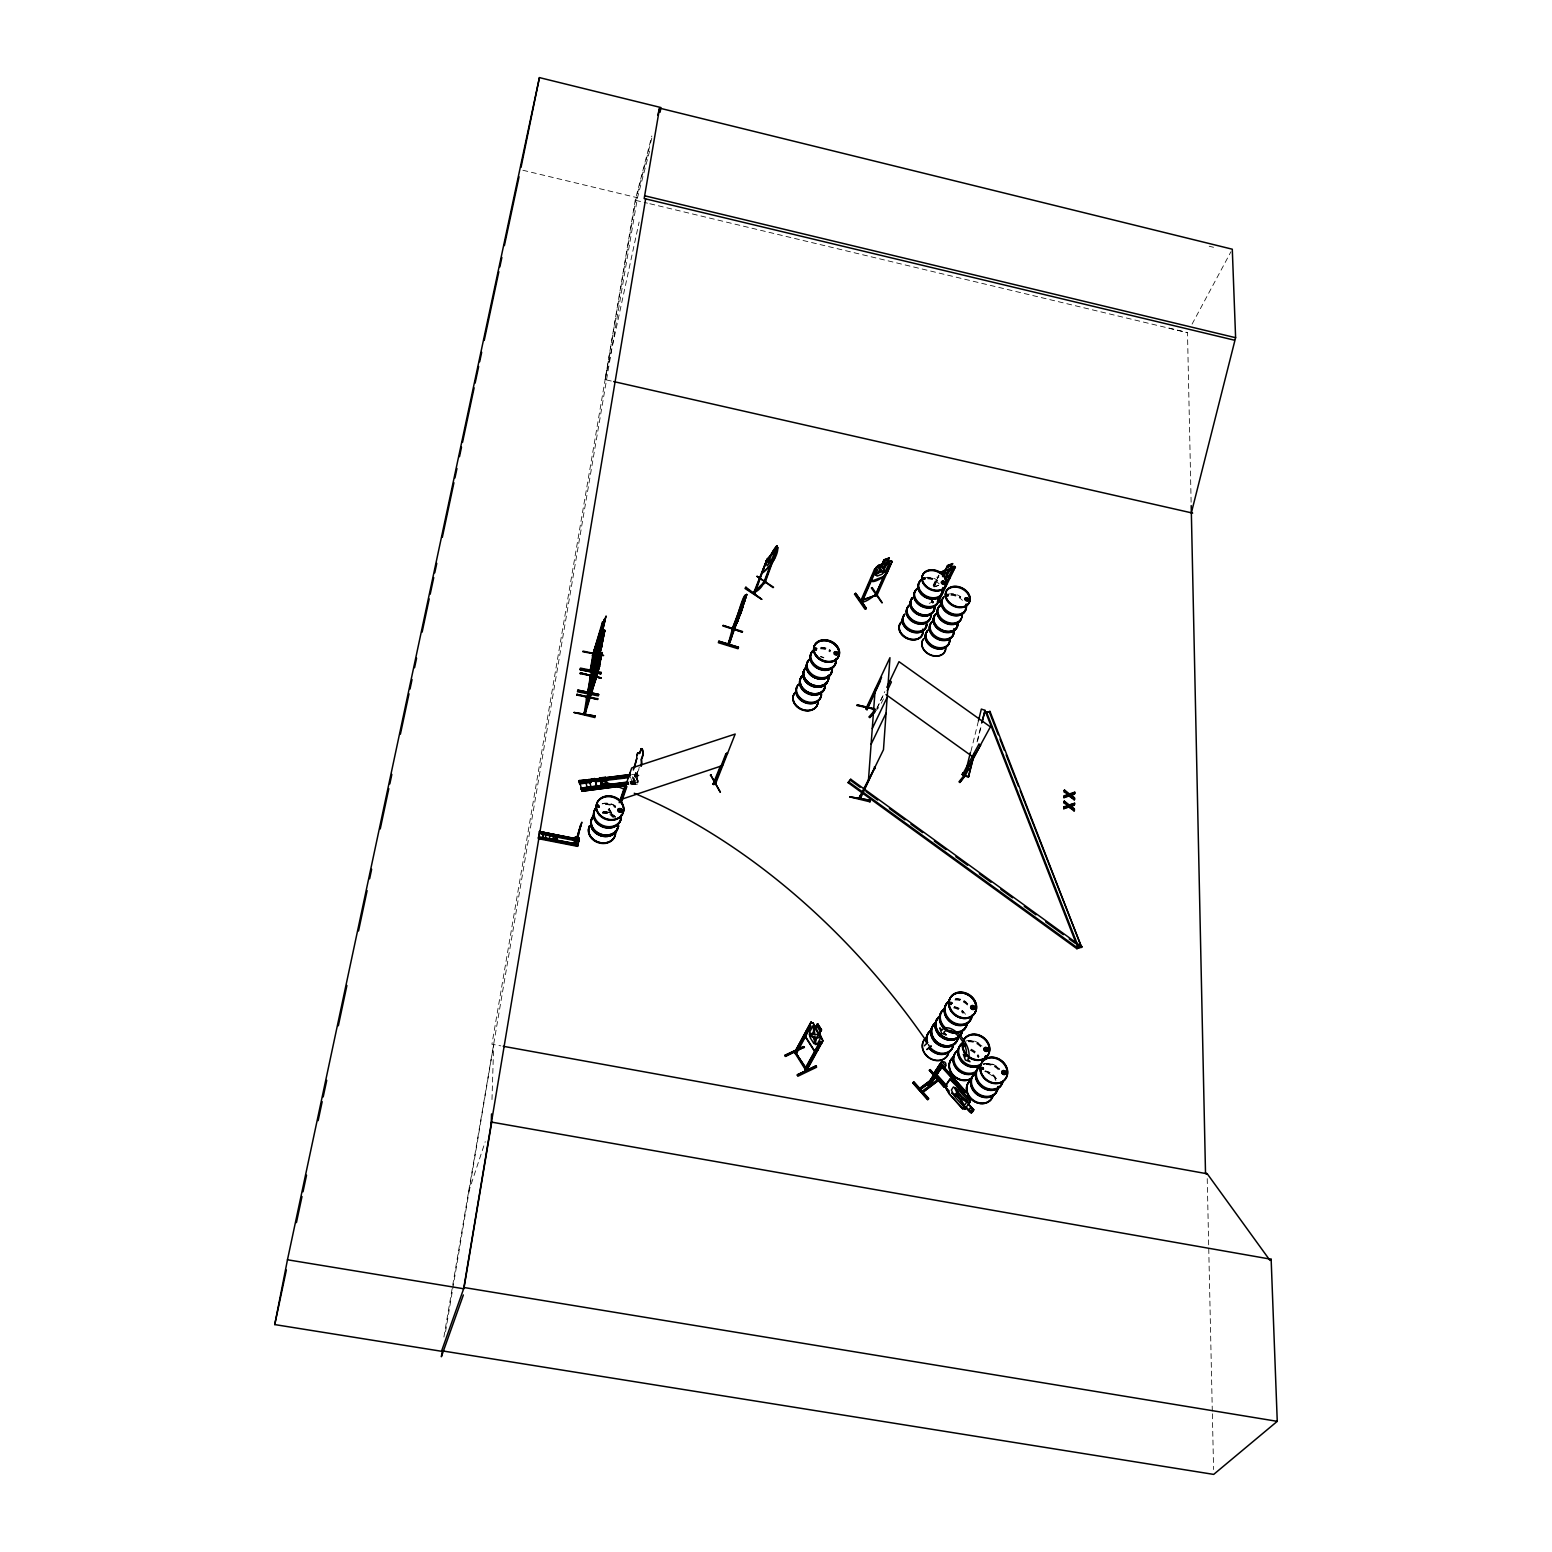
<?xml version="1.0" encoding="UTF-8"?>
<svg xmlns="http://www.w3.org/2000/svg" width="1552" height="1552" viewBox="0 0 1552 1552"><rect width="100%" height="100%" fill="white"/><g stroke="black" fill="none" stroke-linecap="round" stroke-linejoin="round"><path stroke-width="0.75" stroke-dasharray="5 3.75" d="M631.004 778.658L632.168 782.48L637.814 781.762L635.505 774.118C636.824 767.949 634.05 780.423 634.768 774.836C638.512 778.056 634.923 773.381 636.126 775.67M634.574 774.778L634.438 776.291M635.719 776.078L636.921 774.448L636.98 775.825M491.984 1099.573L493.691 1044.554L445.521 1331.888M614.262 816.468L614.185 817.264M634.826 775.049L634.574 776.504L634.399 774.894M636.572 775.224L636.029 776.233L636.902 775.457M635.738 774.72L635.311 776.097M934.653 586.559L934.886 583.377M934.789 586.714L935.002 583.552M634.458 776.097C632.498 775.399 639.094 775.767 639.055 775.127M634.496 775.767L639.055 775.224M635.971 776.213L636.999 774.467M637.212 775.302L637.659 774.39L636.921 776.116M636.572 779.376C639.133 777.028 637.445 769.734 635.738 776.621L637.077 779.317L638.26 775.961M636.921 773.265L637.794 776.116L637.775 774.778M634.71 782.305L632.421 774.564M611.294 381.035L605.144 379.639L635.214 200.247L651.84 135.994M651.821 138.109L635.68 200.344L491.926 1044.244L500.83 1045.854M443.911 1337.029L637.465 197.744L650.075 149.167M605.144 379.639L639.114 222.052M970.931 751.401L978.458 720.826M977.062 741.875L981.077 725.424M977.566 740.944L981.582 724.493M468.529 1192.149L485.233 1141.651M608.966 809.174L613.738 816.294M609.412 808.534L608.132 809.523L612.458 817.283M632.168 782.48L632.712 780.889L638.376 780.171L637.891 782.848L635.098 774.138M637.406 773.206L635.66 776.543M637.814 781.762L638.376 780.171M635.331 774.952L635.777 776.155M639.017 768.9L633.798 780.637L639.366 767.018M933.121 585.337L937.098 576.937M933.489 585.861L938.824 575.191M933.547 586.889L938.979 575.171M876.764 708.585L884.815 691.591M934.925 585.317L938.902 576.917M877.132 708.139L884.194 693.278M635.699 774.952L636.223 776M881.284 703.269L884.698 696.479M1192.072 324.116L1230.969 251.696M875.425 711.262L879.344 706.781M929.202 603.359L933.256 601.807M938.747 585.201L934.479 586.734L934.828 583.63M934.595 586.889L938.65 585.356M986.529 1063.566L983.095 1064.284A14.511 12.241 36.9 0 1 999.585 1069.367M630.015 781.781L637.406 781.083L637.465 782.247L630.422 783.139M630.073 781.975L638.59 780.869M630.345 782.305L637.038 780.889M630.364 782.945L637.426 782.227M630.558 783.547L637.872 783.159M630.81 783.876L637.93 782.848L637.988 784.012L630.946 784.885M630.888 784.711L637.969 783.993M631.742 774.603L635.505 774.118M522.888 170.254L637.465 197.744M635.68 200.344L647.475 203.176M649.842 203.739L1187.493 332.632L1191.141 503.197M1168.966 328.112L1187.493 332.632M1209.183 246.225L1213.528 247.311M637.639 776.116L637.717 775.612M635.622 775.787L635.738 776.737M933.567 602.292L931.724 599.79A12.552 9.564 25.2 0 1 933.45 602.079M609.257 808.631L613.583 816.391M609.121 809.058L613.874 817.574M632.595 776.621L633.798 780.637M632.712 777.862L634.089 782.383M632.712 780.889L632.227 783.585L629.511 774.545M1207.223 1178.628L1212.306 1411.369M1212.364 1413.794L1213.586 1469.55M927.592 578.799A12.688 9.603 25.2 0 1 939.173 583.901M927.999 577.654A12.901 9.758 25.2 0 1 937.311 580.7M925.283 577.616A12.726 9.622 25.2 0 1 937.466 580.273M927.786 578.12A12.901 9.758 25.2 0 1 937.098 581.166M933.276 602.564A12.61 9.603 25.2 0 0 931.472 600.1A12.552 9.564 25.2 0 1 933.198 602.622M931.064 600.915A12.571 9.584 25.2 0 1 932.868 603.359M931.336 600.43A12.629 9.622 25.2 0 1 933.121 602.894M950.891 595.25A12.726 9.642 25.9 0 1 962.492 600.352M951.318 594.106A12.94 9.797 25.9 0 1 960.63 597.151M948.621 594.086A12.765 9.661 25.9 0 1 960.804 596.744M951.104 594.571A12.92 9.797 25.9 0 1 960.416 597.617M968.332 1041.702A14.181 11.97 35.7 0 1 981.155 1047.348M971.222 1049.152A14.123 11.95 35.8 0 1 979.118 1056.446M970.407 1050.374A14.104 11.95 35.8 0 1 978.284 1057.669M970.757 1049.773A14.337 12.144 35.8 0 1 978.769 1057.184M968.817 1040.674A14.414 12.164 35.7 0 1 981.853 1046.417M965.829 1041.062A14.22 12.009 35.7 0 1 982.009 1046.087M968.564 1041.062A14.414 12.164 35.7 0 1 981.601 1046.805M985.986 1064.614A14.259 12.047 36.9 0 1 998.867 1070.298M985.365 1070.919A14.201 12.028 37.1 0 1 996.733 1079.338M987.984 1073.208A14.181 12.028 37.1 0 1 995.899 1080.561M984.822 1071.52A14.414 12.222 37.1 0 1 996.384 1080.076M985.074 1071.132A14.434 12.222 37.1 0 1 996.636 1079.688M983.502 1064.012A14.317 12.086 36.9 0 1 999.74 1069.056M986.218 1063.993A14.492 12.241 36.9 0 1 999.313 1069.755M605.338 804.518A13.832 11.562 17.7 0 1 615.407 807.7M615.523 817.089A13.793 11.562 17.7 0 0 602.971 811.56A13.774 11.543 17.7 0 1 615.504 817.109M602.137 803.897A14.065 11.756 17.7 0 1 615.853 806.633M602.389 803.567A13.871 11.601 17.7 0 1 615.911 806.245M602.486 812.996A13.755 11.543 17.6 0 1 612.497 816.158A13.793 11.562 17.6 0 0 602.486 812.976M602.622 812.317A13.987 11.718 17.7 0 1 612.807 815.518M602.777 811.89A13.987 11.718 17.7 0 1 612.943 815.091M605.474 803.839A14.046 11.756 17.7 0 1 615.698 807.059M820.504 648.794A13.153 10.301 23.3 0 1 830.01 651.859M820.639 656.496A13.095 10.282 23.3 0 1 823.879 657.544M820.872 647.63A13.367 10.476 23.3 0 1 830.553 650.773M821.124 647.3A13.153 10.301 23.3 0 1 830.65 650.366M820.678 648.096A13.367 10.457 23.3 0 1 830.359 651.219M820.445 656.845A13.289 10.457 23.3 0 1 823.724 657.893M954.946 999.973A14.337 12.047 34.1 0 1 967.963 1005.696M954.461 1006.647A14.278 12.009 34.1 0 1 965.926 1015.086M955.431 998.925A14.589 12.241 34 0 1 968.661 1004.745M955.76 998.673A14.356 12.047 34 0 1 966.042 1001.894M953.665 1007.927A14.278 12.009 34.2 0 1 963.074 1013.378M953.956 1007.287A14.511 12.203 34.1 0 1 963.52 1012.835M954.189 1006.899A14.511 12.203 34.1 0 1 963.753 1012.428M955.178 999.333A14.589 12.241 34 0 1 968.409 1005.153"/><path stroke-width="1.5" d="M580.467 825.276L575.346 843.182L581.845 822.191L578.392 834.297M580.778 825.334L575.656 843.24L578.702 834.355M603.825 622.236L603.825 623.652C611.643 598.742 596.569 642.935 599.945 640.51M745.367 599.421L728.761 644.953L728.974 641.849M731.749 630.519L732.893 629.355M922.295 1091.114L937.621 1079.629M579.051 839.904L578.954 840.195M728.509 643.595L729.227 643.207M576.704 840.641L576.898 839.477L578.042 840.68M601.303 645.748L601.303 644.293M556.955 837.459L555.48 839.128M597.268 671.027L597.811 666.002M715.239 784.129L713.047 784.167L720.4 766.028M713.047 784.167C715.278 780.831 716.811 783.624 713.319 783.857M939.949 1066.806L940.822 1068.416L928.581 1085.857L939.387 1069.192M944.237 574.841C939.736 569.312 947.69 571.582 945.672 573.639M1070.026 806.555L1074.178 805.197L1074.585 803.238L1069.309 804.984L1064.265 801.123L1068.261 805.43L1064.168 806.768L1063.78 808.728L1068.979 807.001L1074.1 810.939C1075.885 806.4 1064.187 803.451 1074.12 809.64M1074.178 805.197L1074.585 803.238M1070.201 795.497L1074.353 794.158L1074.741 792.199L1069.483 793.945L1064.459 790.084L1068.436 794.391L1064.362 795.71L1063.954 797.67L1069.153 795.963L1074.256 799.862C1076.04 795.342 1064.362 792.412 1074.275 798.582M1074.353 794.158L1074.741 792.199M1074.1 810.939L1074.488 809.038M1074.256 799.862L1074.644 797.98M1068.261 805.43L1063.877 803.024L1064.265 801.123M1068.436 794.391L1064.051 791.986L1064.459 790.084M1063.78 808.728L1064.168 806.768M1063.954 797.67L1064.362 795.71M578.566 840.136L578.45 839.904M603.379 633.255L600.488 644.914M576.898 839.535L577.072 839.71M600.837 655.448L600.702 658.3M871.545 578.159C867.84 586.714 886.367 576.975 887.162 572.087M871.661 581.282L871.603 577.907M816.1 1066.476L797.456 1074.663L797.806 1076.273L816.565 1067.233L816.216 1065.758L797.146 1075.226M491.538 1113.929L491.247 1123.493L491.693 1122.135L1271.146 1259.254L1277.257 1421.341L1213.683 1474.4L441.68 1350.783M860.972 796.001C859.498 798.485 859.808 795.458 860.215 798.95L875.076 767.076L859.401 797.185L859.517 798.795L883.476 749.694L889.956 657.679L866.21 708.061C865.725 712.135 868.053 703.347 867.199 708.119L880.605 679.291M869.954 801.841L870.323 800.25L849.701 796.874L869.974 801.821M874.358 766.94L874.979 768.667M866.85 708.488L867.762 706.858M964.393 775.185L962.259 774.526L964.044 775.631L980.554 745.135L979.002 744.048L962.473 774.603M964.161 774.429L963.229 772.741L962.589 773.536M859.517 798.62C860.662 791.423 860.856 801.298 860.157 795.963M860.448 797.068L860.351 798.601M866.365 707.964L867.005 709.73L867.238 707.964M867.199 708.119L867.141 709.4M886.832 687.342L898.996 661.676L990.389 726.879L963.87 775.496L962.182 774.293L962.764 773.226L964.219 774.37M874.765 709.439L856.956 704.88L874.785 708.76M868.422 780.462L875.173 689.263M601.012 677.778L580.312 673.549M597.598 699.254L576.762 695.024M597.753 698.807L576.859 694.384L597.539 699.506L597.695 698.516M728.392 643.362C729.401 652.073 740.964 595.056 745.833 594.746L732.447 631.082M733.048 629.627L731.671 630.791L744.882 597.384L743.815 598.568M580.254 673.859L580.429 672.889L600.954 678.049L580.409 672.928M582.931 651.782L603.631 655.507L583.009 651.122M576.878 694.345L576.704 695.335M577.829 845.103L538.486 837.711L538.311 838.662L577.635 846.364L577.984 844.191L577.79 845.588L538.447 837.867L577.751 845.801L578.741 839.399M578.411 841.262L578.721 839.263M592.476 690.504L591.487 692.89L594.765 673.665L591.254 692.852L599.615 666.138L584.891 714.657L587.898 696.732L586.85 696.518L584.056 714.444L594.726 682.492L594.241 680.513M597.753 658.746L587.684 692.832L588.829 691.222M600.294 636.669L600.799 638.396L590.264 670.794L600.197 637.096M599.285 639.928L603.418 622.876L599.188 641.655L599.324 639.734M939.581 599.77L938.223 600.372L951.609 573.154M576.413 838.759L539.456 831.581L576.432 838.953M771.751 563.706L763.041 572.591L763.351 569.506M763.177 572.358L763.526 569.623M597.675 659.134L597.52 660.473M877.152 594.629L874.862 595.716L889.49 565.491M876.822 595.619L892.07 561.397L887.453 572.222L883.825 576.723M877.346 594.494L860.623 601.109C865.997 598.8 858.974 599.518 862.388 601.284L876.395 569.254L874.552 569.274L876.026 568.73M745.309 597.598L745.135 598.839L746.745 594.474L739.877 615.058M862.951 599.926C861.651 603.049 860.7 597.481 862.97 600.197M600.799 673.878L601.148 672.288L580.487 668.117L580.138 669.707L600.837 673.801L580.138 669.688M595.192 716.054L574.046 712.504L594.882 717.548L595.192 716.015L574.085 712.465M598.645 694.365L577.829 690.155L577.499 691.765L598.315 695.897L598.626 694.442L577.829 690.155M597.326 648.949L600.779 630.093L597.326 648.949L598.548 646.505M594.998 671.124L596.744 657.951L601.769 641.267L590.943 676.206L588.227 690.116M593.174 684.063L597.404 666.662L593.077 685.674L593.252 683.637M600.081 638.241L603.418 625.01L602.234 632.653M602.331 623.244L603.282 621.867L592.515 655.914L602.564 621.731M596.531 665.381L586.481 699.254L600.508 650.986M600.023 643.731L589.973 677.758L591.331 674.868M602.273 632.595C600.139 645.128 606.231 608.947 603.592 623.594L604.834 619.5M599.693 654.886L600.896 647.106M601.07 645.71C603.786 630.791 597.772 667.399 599.712 654.828M603.806 625.844L604.911 619.19M597.772 669.843L598.277 666.429M605.125 619.229L604.077 624.719M601.264 648.018L602.37 641.306L601.536 646.932M593.155 652.888L590.284 670.619L591.622 667.903M584.115 714.269L584.347 712.62L585.24 713.125M593.136 653.062L593.582 654.886L593.873 653.043M590.614 674.732L590.846 677.564M591.002 670.755L593.485 654.381L604.388 619.966M588.674 691.261L588.402 692.968M585.182 712.737L585.531 711.592M588.577 692.638L589.1 690.31M599.324 652.15L600.314 648.445M543.161 838.255L577.945 844.851L579.226 839.089M579.168 838.099L575.191 837.304L579.168 838.099L578.139 841.223M870.303 800.366L849.759 796.836M596.666 662.355L600.896 644.953L596.589 663.887L596.725 662.083M601.458 646.99L604.892 630.325L603.592 634.71L603.864 630.248L600.546 641.267M603.301 636.902L604.601 630.597M599.596 666.196L601.633 653.217M601.691 654.478L600.76 659.212L601.167 657.873M596.783 674.422L602.351 652.577L601.051 656.962M574.764 838.623L573.794 844.812L574.298 843.027L578.295 843.803L577.945 844.851M598.296 653.411L597.287 659.794L598.199 657.602M599.13 650.249L599.673 646.796M600.896 654.614L594.668 682.337L595.522 675.566M594.668 682.337L595.755 675.605M601.245 646.815L604.213 630.81M442.339 1350.9L441.369 1356.739L463.369 1294.95M1234.228 340.14L644.177 198.54L659.581 108.136L1232.288 249.212L1235.605 337.696L1191.354 512.82M578.76 839.632L539.475 831.523L538.466 837.75M645.632 198.889L463.66 1288.761L287.469 1259.778L274.743 1324.574L441.505 1351.268L464.087 1287.52L491.693 1122.135M660.104 112.21L660.88 107.534L539.417 77.6L287.469 1259.778M578.469 840.427L539.475 831.523M578.489 840.292L541.57 833.23M1002.514 1072.354L1003.038 1071.093M1005.366 1072.51L1003.775 1073.829M1005.153 1073.402L1003.95 1071.093M982.28 1067.621C982.552 1071.016 981.679 1067 983.386 1068.242M981.174 1068.668L982.455 1067.485L983.347 1069.347M983.483 1069.095L983.095 1068.048M600.934 673.102L580.293 668.815M984.666 1049.23L987.499 1048.686M765.233 582.369L763.506 582.873M965.092 1045C964.064 1048.531 964.413 1042.187 965.538 1046.203M971.707 1006.647L972.619 1005.812M964.355 1045.388L965.266 1045.311M973.977 1008.121L973.647 1006.278M973.822 1008.606L974.268 1007.442M577.965 844.23L543.258 837.808M765.117 580.797L763.817 581.981L765.117 582.485L753.36 593.31L755.261 592.689L753.962 593.815L767.309 558.817L777.785 547.39C778.328 555.519 770.316 567.081 762.866 572.455M755.533 591.487C749.558 594.203 760.616 591.816 763.739 582.407M597.714 658.999L587.704 692.658L590.575 674.907M950.484 1003.601L952.074 1003.077M596.181 677.002L597.016 672.811M521.045 167.325L539.417 77.6M601.691 644.002L603.709 635.544M742.38 631.994L722.883 625.96M274.743 1324.574L286.344 1270.04M296.432 1222.607L302 1196.514M303.009 1191.781L306.539 1175.174M318.141 1120.641L322.176 1101.668M323.185 1096.915L326.735 1080.328M338.336 1025.775L346.911 985.462M358.531 930.928L367.106 890.615M369.628 878.742L371.646 869.256M380.24 828.943L388.815 788.629M389.824 783.896L391.841 774.409M400.416 734.096L409.01 693.783M410.019 689.03L412.037 679.543M414.559 667.69L416.576 658.203M422.125 632.13L429.186 598.917M430.195 594.183L433.745 577.577M434.754 572.843L436.772 563.357M442.32 537.264L453.921 482.711M454.93 477.977L456.967 468.491M459.489 456.637L461.507 447.151M462.515 442.398L474.117 387.864M475.125 383.111L478.656 366.524M479.665 361.771L481.683 352.285M484.224 340.431L498.852 271.658M499.86 266.925L501.878 257.438M504.4 245.585L519.047 176.812M965.441 598.917L967.497 598.412M966.295 599.635L965.635 598.374M596.434 676.75L595.502 679.951M948.35 595.58L948.02 594.552M947.205 595.425L948.117 594.668L947.826 595.987M947.787 595.095L946.817 595.114M946.875 595.561L947.942 594.455L946.293 594.668M944.334 583.28L944.14 581.593M923.362 578.314L924.643 578.004M924.876 578.993L924.216 577.693L922.8 578.527A12.726 9.622 25.2 0 0 920.511 591.021A12.726 9.622 25.2 0 0 935.507 597.636A12.726 9.622 25.2 0 0 942.801 587.51M600.139 644.798L601.09 640.821M739.547 614.379L739.043 616.28L741.662 607.938C742.942 603.127 748.064 589.12 742.322 606.231L742.981 605.261L739.218 615.795M598.626 666.409L596.298 674.228M602.118 652.538L598.315 665.168M974.675 752.701L968.409 777.145L964.646 775.825L970.427 752.332M978.458 720.826L981.349 709.07L985.035 710.37L982.164 722.126M968.409 777.145L974.171 753.632M981.659 723.057L985.035 710.37M596.705 675.101L599.829 664.004L599.169 664.722M713.668 783.003L715.084 782.402M715.433 784.051L735.182 734.057L631.703 767.968L620.315 801.007M715.666 783.1L713.26 784.032M598.471 652.112L596.744 657.951M599.576 645.089L600.799 641.151L599.79 645.128M837.246 652.713L835.888 654.401L834.995 652.15M834.743 653.14L835.888 651.801M657.776 115.042L659.581 108.136M742.302 632.227L723.038 625.398L742.574 631.528M815.266 648.173L816.604 648.6L815.343 649.318M742.942 607.201L741.759 610.227L745.775 594.959M744.863 600.76L746.531 594.416M746.745 594.474L740.556 612.477L743.369 604.989M814.625 648.852L815.983 648.115M815.207 648.969L815.751 649.473M816.352 649.105L815.789 648.639M732.738 630.81L732.641 627.997L728.121 644.565L728.431 643.013M738.015 620.819L736.676 623.303L739.877 611.216M736.89 623.361L741.371 607.492M738.48 647.184L737.995 648.717L718.382 642.703L718.867 641.189L738.442 647.281L718.848 641.228M633.352 769.986L636.766 758.443A7.275 2.134 82.9 0 1 639.288 753.515L641.189 749.209A3.647 1.067 83 0 1 642.8 750.276A3.647 1.067 83 0 1 643.052 755.3L641.577 759.549A7.275 2.134 82.9 0 1 641.306 765.97M634.458 767.619L636.766 758.443M592.883 653.198L592.806 654.071M604.291 619.248L592.476 655.545M604.31 622.527L604.717 621.149M600.352 637.736L602.642 630.17M604.213 624.486L591.254 670.619M597.559 648.988L601.807 635.738M600.779 641.325L604.097 630.287M600.643 643.576L602.952 636.029L590.691 677.894M604.659 630.267L601.264 644.468M591.39 675.236L590.09 676.206M602.37 641.306L597.384 662.665M602.603 641.364L597.811 659.872L601.691 646.66M599.285 647.048L597.054 659.736L601.478 646.854M588.674 692.658L587.936 691.106M599.247 657.97L595.716 668.834M546.168 833.017L545.237 838.934M587.471 699.079L586.501 697.663L587.665 698.031L600.663 654.556M587.199 699.389L598.432 663.499M587.374 699.06L587.975 696.479M597.384 668.834L594.3 681.638L596.608 674.15M597.811 667.496L599.111 663.131L598.024 668.776M583.998 714.114L594.222 680.765M596.783 672.811L600.391 658.261L595.522 673.51L593.873 684.471M585.511 713.202L585.007 714.444L587.49 697.488M550.165 833.812L549.233 839.729M600.954 678.049L580.467 673.141M553.715 834.51L552.784 840.427M618.627 810.028L619.985 808.786L621.576 810.28M618.976 809.543L620.684 811.56M618.879 809.814L620.005 811.327L621.479 810.338M557.692 835.286L556.78 841.203M579.109 781.936L579.284 780.559L585.026 779.822L587.665 788.94M599.091 806.303L599.247 807.059M597.326 805.954L598.044 805.178M598.257 805.255L598.587 806.691M626.29 785.506L581.845 791.229L581.922 789.677M588.712 779.744L594.552 778.6A492.139 309.178 51.6 0 1 623.729 788.959M574.783 838.837L575.191 837.304M591.506 788.455L588.848 779.337M599.635 777.979L602.176 787.465L599.635 777.979L605.338 777.242L607.88 786.728L605.338 777.242M584.541 711.767L585.57 711.844M597.229 787.718L594.552 778.6L597.229 787.718L581.282 789.386L592.961 787.756M590.284 669.222L591.312 669.436M591.506 668.233L591.661 668.155M591.234 669.242L591.603 669.475M590.982 676.032L590.323 676.594M619.19 802.675L624.699 786.67L626.465 786.069L620.936 802.074M629.86 774.855L630.209 772.547M621.285 802.694L626.814 786.689L624.699 786.67M637.329 755.067A7.275 2.134 82.9 0 1 639.715 753.477L641.189 749.209M640.879 766.028A7.275 2.134 82.9 0 0 641.131 759.607L642.625 755.358A3.647 1.067 83 0 0 642.373 750.334A3.647 1.067 83 0 0 640.763 749.267M805.061 1069.25L820.581 1041.45L821.668 1043.157L820.581 1041.45M805.566 1068.028L796.137 1053.556L805.934 1067.815M796.777 1052.547C793.945 1056.757 799.028 1050.665 795.031 1051.693L806.865 1070.589L806.439 1067.873M811.075 1022.167L794.508 1052.663L810.862 1022.264L813.132 1023.137L815.479 1027.269M796.292 1053.769L810.959 1026.279L809.872 1024.572L810.299 1026.59L795.419 1053.924M745.911 587.199L745.038 588.499L761.722 599.363L745.891 587.219M731.652 630.481L744.184 597.171M742.011 610.169L737.743 620.936M756.969 576.452L773.575 587.219M764.36 582.136L753.515 593.291L766.785 559.903L755.067 592.825L754 591.952M754.253 592.243L754.699 591.099M754.291 593.621L754.796 592.534M763.991 583.63L776.718 549.68L775.36 550.203C781.607 535.809 765.039 563.415 766.61 564.521L767.27 565.84L773.847 557.246M771.79 553.715L777.106 545.877M775.185 550.087L776.912 545.741M763.429 583.222L765.679 581.205M764.632 582.349L763.545 583.106L772.605 559.36M765.078 582.66L777.688 547.584M710.622 775.127L720.4 792.102M725.812 753.903L727.5 753.321L725.812 753.903L713.823 784.711M727.151 752.739L714.657 783.508M720.206 792.257L710.583 774.661M934.925 1072.374L947.321 1086.361M929.124 1083.49L930.152 1084.964L941.54 1067.446L939.503 1064.672L965.072 1092.492M594.435 682.279L595.599 680.125M594.785 671.065L595.755 668.64M587.645 697.896L586.772 697.721M593.698 654.692L592.864 654.75M591.331 692.58L592.243 690.465M854.531 594.241L855.656 593.33L866.229 608.248L865.046 609.238L854.589 594.203L855.656 593.33L866.229 608.248M874.552 569.274L860.739 600.954M861.282 601.71L861.321 600.546M861.224 601.633L876.24 567.334L882.176 564.113L879.033 566.499L875.774 573.91L877.035 576.083L882.002 574.24L886.037 570.088L889.335 562.678L887.259 562.328L889.16 557.963L887.395 561.96L890.945 560.854L878.432 565.394M861.864 600.546L862.349 599.402M871.72 578.081L876.356 567.508M862.078 600.546L873.233 575.094M871.351 587.956L881.943 602.797M889.16 557.963L883.825 559.942L882.176 564.113L884.058 560.175M875.444 596.24L883.321 576.646M875.056 596.298C881.129 588.712 865.977 604.562 860.991 601.613M875.231 596.24L890.441 563.376M736.676 623.303L737.782 620.761M866.753 708.119L866.326 709.419L881.614 677.157M867.005 709.73L880.508 680.785M875.192 709.924L868.887 717.005L870.012 716.985M888.229 684.781L890.227 680.533L891.372 682.046L887.337 690.543M945.052 579.711L949.126 575.598L952.656 568.265L950.678 567.916L952.695 563.589L947.477 565.568L945.711 569.7L939.697 572.921L954.15 566.616M942.568 576.587L945.187 571.078L950.057 569.235L946.545 576.587M945.711 569.7L947.593 565.646L952.579 563.958M872.263 728.586L887.162 697.352M848.129 782.693L850.768 779.259L1079.571 945.187L1076.972 948.757L848.129 782.693L850.768 779.259M938.475 599.402L953.626 568.944M937.311 601.555L938.824 601.167L955.334 566.984L946.739 582.252M871.099 744.281L886.056 713.183M859.323 798.407L859.963 797.34M940.822 1068.571L939.154 1066.67L927.533 1084.673L928.736 1085.74L941.54 1067.446M938.359 1067.718L927.708 1084.557M945.187 1085.508L934.129 1072.975L935.041 1072.199M942.277 1064.963L941.482 1066.088L940.299 1064.071M942.219 1061.219C938.63 1063.023 944.896 1070.085 945.963 1065.429C946.274 1058.93 939.212 1063.45 941.986 1061.762M1002.67 1072.995L1002.805 1071.326M769.637 556.489L770.626 555.364M982.998 1068.28L982.028 1067.815M987.441 1049.676L984.977 1050.122L986.141 1050.51M784.827 1055.438L803.567 1046.611L784.749 1055.418L785.7 1055.903M771.616 563.628L774.584 558.487M794.973 1051.208L794.605 1052.625M806.303 1031.595L811.192 1022.419M963.404 1044.962L964.82 1044.457M785.39 1056.466L804.343 1046.979M815.537 1027.579L817.555 1023.699L821.532 1029.946L819.437 1033.496L821.338 1029.849M817.613 1024.029L815.751 1027.482L813.151 1025.523L809.717 1031.944L810.222 1037.764L813.888 1043.565L817.341 1043.953L820.814 1037.57L819.456 1033.302M985.927 712.795L989.982 711.417L1081.628 947.38L1077.942 947.981L985.927 712.795L989.982 711.417M971.474 1007.015L972.25 1005.871M971.319 1007.151L972.755 1008.8L974.21 1007.752M974.074 1008.354L974.229 1007.132M819.243 1033.399L821.124 1029.946L817.4 1024.126M962.415 774.681L963.055 773.536M964.646 775.825L968.914 776.233M805.895 1068.843L806.089 1067.524L804.867 1069.095L819.922 1041.761M806.225 1070.899L806.633 1069.735M794.566 1052.392L806.089 1070.705L822.579 1040.81M950.425 1003.174L950.678 1003.834M806.749 1070.395L822.948 1040.868L819.65 1033.399M761.702 599.266L745.542 587.936M1069.153 795.963L1074.644 799.261M1069.309 804.984L1074.197 803.82M1068.979 807.001L1074.488 810.338M929.357 1070.279L944.237 1087.118L929.357 1070.279L930.23 1069.6L949.281 1091.192M929.784 1069.697L944.508 1086.885M942.297 581.573L942.083 582.795M957.254 1083.684L939.872 1064.032L940.725 1063.295L965.674 1091.599L940.163 1063.702L933.625 1073.79L941.792 1061.549L945.517 1065.758L944.528 1067.291M939.154 1066.67L939.872 1065.564L938.708 1067L940.376 1068.901M938.262 1068.727L927.708 1084.266M939.62 1066.457L937.854 1067.776L939.542 1069.677L941.482 1068.067L939.426 1065.894M929.279 1083.374L935.216 1074.178M935.138 1075.342L935.895 1074.314L934.207 1072.917M922.8 578.527C924.177 581.243 925.807 576.529 924.041 578.915M935.953 1077.767L920.2 1089.62L936.225 1077.127M928.756 1098.583L913.798 1081.666M944.761 1086.788L949.979 1078.97L955.586 1083.703M944.974 1086.904L950.096 1079.241M837.168 653.392L834.801 652.888L837.304 653.489M964.51 1092.918L965.674 1091.599M964.762 1109.273L970.019 1101.707M944.935 1086.652L948.97 1093.481L962.356 1108.632C968.176 1104.966 970.019 1118.352 973.744 1109.738L968.467 1103.976L967.885 1100.465L958.515 1089.873L953.413 1086.982L951.395 1090.028L954.305 1096.158L963.637 1106.712L966.411 1106.983M949.921 1079.377L969.127 1098.777L970.213 1101.842L968.526 1104.19M1076.972 948.757L1077.554 947.903L848.556 781.762M1077.942 947.981L1082.21 946.526M971.242 1112.784L973.744 1109.738M618.841 809.931L620.005 808.941M935.584 1074.644L936.496 1073.868L934.964 1072.238M882.506 567.954C884.039 566.538 876.182 563.337 880.915 569.312L875.367 575.21L881.672 569.759C881.4 574.997 887.686 571.252 883.107 568.517L888.501 562.678L882.758 567.644M945.75 573.619L951.822 568.284L946.371 574.065C950.522 576.917 944.411 580.409 944.935 575.288M946.565 582L950.096 577.577M970.33 769.559L969.767 768.415L958.981 781.801L959.912 782.46L966.721 772.76M959.912 782.46L965.848 775.03M980.554 745.135L978.633 744.494M865.9 608.772L855.171 593.989M617.851 826.964L618.976 826.091M926.932 1043.604L927.727 1042.323L924.332 1045.835M912.712 1082.733L927.65 1099.689L928.503 1099.049L913.565 1082.035L912.712 1082.753L927.747 1099.592M874.727 711.708L869.78 717.431M869.818 717.664L875.056 711.689M754.97 591.293L764.554 581.942M776.039 547.449L773.265 551.057L775.515 548.807M767.348 560.311L765.737 560.951M776.446 551.135L776.912 549.699M1002.708 1071.792L1003.756 1071.016M986.859 1050.51L987.635 1049.036M984.802 1048.434L985.908 1047.91M1271.146 1259.254L1269.963 1260.399L1207.107 1173.584L1205.516 1173.293M971.94 1006.026L971.571 1007.946M974.074 1008.024L973.026 1008.8M934.285 1072.82L945.207 1085.023M950.328 1002.456L950.949 1004.532L951.764 1002.864M951.803 1003.446L950.697 1003.775M876.201 567.508L878.413 565.297M967.497 600.217L965.907 598.49M965.848 599.848L966.12 598.083M944.023 583.649L942.976 581.806M944.411 583.436L943.17 583.746M942.53 581.399L943.228 583.727M923.265 577.693L924.565 579.109M924.08 578.954L923.944 577.926M556.625 838.468L554.045 838.255M968.952 1098.913L970.213 1101.842M962.356 1108.632L965.072 1109.37M948.97 1093.481L962.531 1108.497M955.644 1083.568L968.817 1098.952M919.424 1088.65L935.255 1076.836L919.482 1088.689M942.588 572.067L945.828 569.759M773.09 587.665L757.163 576.219M1002.922 1071.578L1005.133 1071.481M983.153 1069.347L981.33 1068.28M985.035 1048.201L987.266 1048.357M971.824 1006.53L973.88 1007.17M797.515 1074.779L816.197 1065.72M822.948 1040.868L813.132 1023.137M814.897 1051.441L805.682 1036.911L805.954 1031.498L805.488 1037.008L814.684 1051.538L817.729 1050.103M804.421 1047.076L785.39 1056.194M814.645 1051.267L817.826 1049.773M821.532 1029.946L817.555 1023.699M620.761 811.308L620.548 809.465M835.112 652.228L836.547 652.073M967.711 599.809L965.926 599.499M814.878 649.182L816.236 650.016L816.585 648.523M937.699 599.635L939.212 599.247L938.106 600.508M862.602 599.673L875.425 595.483M950.561 567.76L954.17 566.286L955.45 567.159M872.205 587.568L882.137 602.642M871.545 581.127L883.709 576.549M889.277 558.119L883.825 559.942M710.331 775.282L711.359 774.933M620.819 799.513L722.631 765.543M1064.148 808.146L1069.347 806.419M1070.861 793.964L1074.372 792.8M1064.323 797.068L1069.522 795.361M1063.799 807.37L1067.892 806.031M1070.395 805.954L1074.566 804.596M1063.993 796.292L1068.067 794.993M1070.57 794.896L1074.721 793.557M1003.213 1071.423L1004.765 1071.908M1004.668 1073.441L1002.825 1073.266M986.257 1050.704L985.927 1050.685M964.646 1044.457L963.482 1045.815M965.111 1046.32L963.559 1045.408M950.445 1002.359L951.434 1002.456M599.053 806.031L598.063 806.439M598.645 806.633L598.121 805.352L597.404 806.477M598.975 806.962L597.889 806.749M592.922 787.116L580.933 788.086L601.963 785.312M606.657 784.788L627.687 782.014M628.056 782.286L580.991 788.28L581.34 789.464M597.598 786.515L602.273 785.913M606.948 785.312L627.997 782.596M597.636 787.155L602.312 786.554M606.987 785.952L628.036 783.256M597.695 787.349L628.094 783.45M628.579 784.051L581.457 789.871L593.136 788.3M597.811 787.756L602.486 787.097M607.162 786.554L628.211 783.779M626.213 785.312L581.845 791.229M630.481 774.429L579.071 781.277M630.442 774.739L579.109 780.966M583.765 781.335L630.461 775.399M583.824 781.529L628.211 775.884M583.959 781.936L600.294 779.783M604.97 779.259L628.308 776.213M628.676 776.485L579.342 782.712M600.605 780.365L579.284 782.538L579.691 783.915L591.37 782.421M605.28 779.783L628.638 776.795M595.968 781.626L600.702 781.219M605.299 780.423L628.735 777.649M816.255 649.784L815.227 649.57M966.644 597.947C961.852 597.927 969.302 603.34 968.215 598.936M942.491 581.205L943.48 581.302M943.17 581.399C938.087 581.787 946.545 586.617 944.605 582.078M555.073 836.315L556.78 837.304M619.888 809.038L620.994 809.387M943.713 583.494L942.433 582.931M966.954 597.986L965.732 599.227M943.48 581.418L942.801 583.067M943.364 583.319L944.567 582.369M464.087 1287.52L1277.257 1421.341M503.217 1046.281L1207.107 1173.778L1205.516 1173.467L1191.199 505.603M539.281 832.92L579.226 840.718M541.415 834.142L578.489 841.281M538.68 836.703L578.217 844.269M593.485 655.235L590.614 669.63M874.552 709.109L856.956 705.559M613.661 381.559L1192.673 513.111M795.109 1051.887L795.827 1050.956M644.895 195.824L1235.605 337.696M742.031 605.59L740.091 611.294M943.325 581.224A1.979 1.494 25.4 0 1 944.838 583.901A1.979 1.494 25.4 0 1 941.54 583.183A1.979 1.494 25.4 0 1 943.325 581.224L943.829 581.399M943.364 581.554L944.47 582.349M966.78 597.792A1.979 1.494 26.1 0 1 968.332 600.469A1.979 1.494 26.1 0 1 965.034 599.751A1.979 1.494 26.1 0 1 966.78 597.792L967.73 598.16M947.341 595.774L946.41 594.765M876.802 594.028L875.735 595.095M810.862 1022.264L813.112 1023.331M836.489 652.228L837.188 653.664M892.187 561.552L890.693 560.854L891.993 561.688M973.24 1006.181L974.268 1006.763M954.034 566.441L955.256 567.275M767.309 558.817L763.215 569.642M885.998 694.598L973.705 757.454M850.321 780.19L860.099 787.271M865.958 791.52L877.675 800.037M889.412 808.534L905.049 819.863M910.908 824.131L922.625 832.629M934.362 841.145L946.08 849.642M955.857 856.723L967.575 865.24M979.312 873.737L991.03 882.254M1000.807 889.335L1012.544 897.832M1024.262 906.349L1035.979 914.846M1045.757 921.927L1063.353 934.692M1069.212 938.941L1075.07 943.189M1064.09 790.686L1067.427 793.247M1063.896 801.724L1067.252 804.285M837.42 652.461C830.107 649.958 839.147 658.378 837.071 652.461M938.048 1067.504L939.717 1069.406M968.293 1104.112L973.57 1109.874M966.236 1107.119L971.513 1112.959M806.303 1069.619L807.253 1069.173M968.351 598.82L967.691 600.061L968.506 599.208M938.359 598.412L941.075 602.157M937.835 598.16L941.928 603.709M937.718 598.606L941.792 604.174M937.524 598.8L941.54 604.329M855.327 593.853L865.938 608.888M835.034 653.916L834.763 652.694M985.016 1050.161L984.763 1049.23M803.47 1046.591L804.111 1047.639M945.149 1086.769L949.242 1093.287M940.997 1067.989L930.327 1084.538M938.184 1068.145L927.533 1084.673M989.478 712.349L998.246 734.736M1000.012 739.198L1004.396 750.392M1006.142 754.873L1018.442 786.204M1020.188 790.686L1081.628 947.38M986.432 711.844L1078.524 947.127M621.654 810.028L621.576 810.629M579.284 780.559L581.806 790.084M634.264 793.227A492.139 309.178 51.6 0 1 927.281 1042.401M937.563 602.971A12.668 9.603 25.2 0 1 920.763 605.998A12.668 9.603 25.2 0 1 915.758 590.633M938.533 600.023A12.843 9.739 25.2 0 1 920.937 605.61A12.843 9.739 25.2 0 1 917.95 588.383M934.808 607.336A12.591 9.584 25.2 0 1 919.017 613.583A12.591 9.584 25.2 0 1 912.595 597.52M934.77 607.55A12.629 9.622 25.2 0 1 918.9 613.816A12.629 9.622 25.2 0 1 912.46 597.714M942.782 591.176A12.901 9.758 25.2 0 1 926.622 597.52A12.901 9.758 25.2 0 1 920.006 581.127M938.824 599.014A12.668 9.603 25.2 0 1 921.461 604.523A12.668 9.603 25.2 0 1 918.512 587.529M942.355 591.661A12.726 9.622 25.2 0 1 926.428 597.908A12.726 9.622 25.2 0 1 919.89 581.748M938.747 599.557A12.843 9.739 25.2 0 1 922.645 605.901A12.843 9.739 25.2 0 1 916.068 589.566M942.995 590.711A12.901 9.758 25.2 0 1 925.322 596.298A12.901 9.758 25.2 0 1 922.315 579.032M926.001 622.585A12.494 9.564 25.2 0 1 912.072 632.071A12.494 9.564 25.2 0 1 904.195 615.504M926.66 624.758A12.668 9.7 25.2 0 1 910.733 631.121A12.668 9.7 25.2 0 1 904.292 614.902M922.606 629.743A12.455 9.564 25.2 0 1 915.37 639.812A12.455 9.564 25.2 0 1 900.703 633.352A12.455 9.564 25.2 0 1 902.876 621.052M922.742 629.452A12.474 9.564 25.2 0 1 908.832 638.939A12.474 9.564 25.2 0 1 900.994 622.371M934.188 608.617A12.571 9.584 25.2 0 1 918.415 614.864A12.571 9.584 25.2 0 1 911.975 598.839M934.44 608.209A12.629 9.622 25.2 0 1 918.59 614.476A12.629 9.622 25.2 0 1 912.149 598.374M930.23 618.647A12.726 9.719 25.2 0 1 911.916 620.878A12.726 9.719 25.2 0 1 910.403 604.601M930.521 613.486A12.726 9.719 25.2 0 1 930.793 616.163M926.951 623.788A12.494 9.564 25.2 0 1 911.237 630.054A12.494 9.564 25.2 0 1 904.874 614.049M929.823 619.093A12.552 9.584 25.2 0 1 913.158 622.158A12.552 9.584 25.2 0 1 908.23 606.851M926.874 624.311A12.668 9.7 25.2 0 1 910.946 630.675A12.668 9.7 25.2 0 1 904.506 614.456M931.006 615.717A12.726 9.719 25.2 0 1 913.527 621.324A12.726 9.719 25.2 0 1 910.597 604.155M931.084 615.174A12.552 9.584 25.2 0 1 915.311 621.44A12.552 9.584 25.2 0 1 908.909 605.396M922.742 629.258A12.358 9.487 25.2 0 1 908.929 638.667A12.358 9.487 25.2 0 1 901.149 622.236M960.843 619.423A12.688 9.642 25.9 0 1 942.685 621.634A12.688 9.642 25.9 0 1 941.016 605.435M961.251 618.996A12.862 9.778 25.9 0 1 942.84 621.227A12.862 9.778 25.9 0 1 941.152 604.795M961.503 613.758A12.862 9.778 25.9 0 1 961.794 616.474M935.39 614.456A12.649 9.642 25.9 0 0 941.948 630.655A12.649 9.642 25.9 0 0 957.739 624.311A12.61 9.603 25.9 0 1 941.986 630.578A12.61 9.603 25.9 0 1 935.449 614.437M957.914 623.943A12.668 9.642 25.9 0 1 942.122 630.287A12.668 9.642 25.9 0 1 935.565 614.088M957.953 623.729A12.591 9.584 25.9 0 1 942.239 630.034A12.591 9.584 25.9 0 1 935.72 613.932M966.159 607.686A12.92 9.797 25.9 0 1 950.057 614.107A12.92 9.797 25.9 0 1 943.344 597.617M962.104 615.465A12.688 9.642 25.9 0 1 944.799 621.052A12.688 9.642 25.9 0 1 941.734 603.961M965.732 608.171A12.746 9.661 25.9 0 1 951.415 615.077A12.746 9.661 25.9 0 1 941.87 600.372M961.736 613.312A12.862 9.778 25.9 0 1 954.422 623.652A12.862 9.778 25.9 0 1 939.27 616.978A12.862 9.778 25.9 0 1 941.385 604.349M966.081 604.523A12.94 9.797 25.9 0 1 951.861 614.243A12.94 9.797 25.9 0 1 943.558 597.171M966.178 604.019A12.765 9.661 25.9 0 1 952.133 613.603A12.765 9.661 25.9 0 1 943.946 596.744M948.641 643.964A12.513 9.603 25.9 0 1 932.073 647.087A12.513 9.603 25.9 0 1 927.087 631.742M949.32 638.357A12.688 9.739 25.9 0 1 942.064 648.639A12.688 9.739 25.9 0 1 927.126 642.062A12.688 9.739 25.9 0 1 929.241 629.491M945.672 648.581A12.494 9.603 25.9 0 1 930.055 654.944A12.494 9.603 25.9 0 1 923.634 638.861M945.808 648.309A12.494 9.603 25.9 0 1 930.191 654.653A12.494 9.603 25.9 0 1 923.77 638.59M957.332 625.01A12.61 9.603 25.9 0 1 940.143 630.597A12.61 9.603 25.9 0 1 937.117 613.564M955.722 629.22A12.649 9.642 25.9 0 1 938.941 629.317A12.649 9.642 25.9 0 1 935.255 614.747M957.603 624.583A12.649 9.642 25.9 0 1 957.06 627.086M953.84 632.479A12.746 9.739 25.9 0 1 936.419 638.163A12.746 9.739 25.9 0 1 933.392 620.897M949.882 640.064A12.532 9.603 25.9 0 1 934.226 646.408A12.532 9.603 25.9 0 1 927.766 630.306M953.413 632.944A12.571 9.622 25.9 0 1 937.718 639.288A12.571 9.622 25.9 0 1 931.219 623.167M949.805 640.588A12.688 9.739 25.9 0 1 933.935 647.029A12.688 9.739 25.9 0 1 927.398 630.713M953.782 629.355A12.746 9.739 25.9 0 1 939.678 639.075A12.746 9.739 25.9 0 1 931.53 622.119M953.859 628.851A12.591 9.622 25.9 0 1 946.681 639.017A12.591 9.622 25.9 0 1 931.879 632.498A12.591 9.622 25.9 0 1 933.955 620.082M972.735 1073.868A14.143 11.97 35.8 0 1 955.469 1067.427A14.143 11.97 35.8 0 1 957.351 1051.15M975.995 1072.102A14.337 12.144 35.8 0 1 956.711 1068.552A14.337 12.144 35.8 0 1 957.506 1050.588M971.533 1078.446A14.104 11.97 35.9 0 1 952.559 1074.973A14.104 11.97 35.9 0 1 953.355 1057.281M971.765 1078A14.046 11.912 35.9 0 1 952.87 1074.527A14.046 11.912 35.9 0 1 953.665 1056.893M971.688 1078.213A14.104 11.97 35.9 0 1 952.715 1074.721A14.104 11.97 35.9 0 1 953.51 1057.028M980.922 1064.788A14.414 12.164 35.7 0 1 962.841 1062.557A14.414 12.164 35.7 0 1 960.009 1045.408M985.268 1056.524A14.414 12.164 35.7 0 1 984.666 1059.725M976.402 1071.152A14.162 11.97 35.8 0 1 957.371 1067.64A14.162 11.97 35.8 0 1 958.147 1049.928M977.624 1066.554A14.22 12.009 35.7 0 1 961.386 1061.529A14.22 12.009 35.7 0 1 959.893 1045.951M981.174 1064.42A14.414 12.164 35.7 0 1 961.794 1060.831A14.414 12.164 35.7 0 1 962.55 1042.808M985.52 1056.136A14.414 12.164 35.7 0 1 984.938 1059.356M981.33 1063.838A14.22 12.009 35.7 0 1 962.201 1060.307A14.22 12.009 35.7 0 1 962.958 1042.517M985.617 1055.69A14.22 12.009 35.7 0 1 985.035 1058.852M996.947 1090.377A14.22 12.047 37.1 0 1 976.906 1094.451A14.22 12.047 37.1 0 1 974.889 1074.023M997.994 1086.807A14.414 12.222 37.1 0 1 978.672 1095.208A14.414 12.222 37.1 0 1 975.044 1073.46M993.028 1095.945A14.123 11.989 37.2 0 1 973.104 1100.019A14.123 11.989 37.2 0 1 971.106 1079.707M1002.456 1082.811A14.492 12.241 36.9 0 1 982.047 1086.943A14.492 12.241 36.9 0 1 979.972 1066.166M997.781 1089.174A14.24 12.047 37.1 0 1 977.741 1093.248A14.24 12.047 37.1 0 1 975.704 1072.82M1000.536 1085.973A14.298 12.086 36.9 0 1 980.418 1086.031A14.298 12.086 36.9 0 1 979.797 1066.728M998.246 1086.419A14.434 12.222 37.1 0 1 978.924 1094.839A14.434 12.222 37.1 0 1 975.296 1073.092M1002.708 1082.423A14.511 12.241 36.9 0 1 982.3 1086.555A14.511 12.241 36.9 0 1 980.224 1065.778M1002.825 1081.938A14.317 12.086 36.9 0 1 982.688 1085.993A14.317 12.086 36.9 0 1 980.631 1065.506M617.735 824.325A13.755 11.543 17.6 0 1 600.857 835.771A13.755 11.543 17.6 0 1 593.524 816.701M618.162 826.925A13.987 11.718 17.7 0 1 599.266 834.821A13.987 11.718 17.7 0 1 593.524 816.08M615.387 834.375A13.755 11.562 17.6 0 1 598.471 842.794A13.755 11.562 17.6 0 1 589.391 826.188M621.052 815.401A14.046 11.756 17.7 0 1 603.825 827.041A14.046 11.756 17.7 0 1 596.337 807.603M620.703 815.886A13.852 11.601 17.7 0 1 603.709 827.371A13.852 11.601 17.7 0 1 596.317 808.204M618.297 826.498A13.987 11.718 17.7 0 1 599.402 834.375A13.987 11.718 17.7 0 1 593.659 815.654M621.207 814.955A14.065 11.756 17.7 0 1 603.98 826.615A14.065 11.756 17.7 0 1 596.472 807.156M618.414 809.038A14.065 11.756 17.7 0 1 620.257 811.871M621.227 817.535A13.871 11.601 17.7 0 1 602.486 825.315A13.871 11.601 17.7 0 1 596.783 806.788M618.433 808.631A13.871 11.601 17.7 0 1 620.237 811.424M617.774 824.325A13.793 11.562 17.6 0 1 600.857 835.791A13.793 11.562 17.6 0 1 593.504 816.682M832.124 670.561A13.289 10.437 23.3 0 1 815.013 677.429A13.289 10.437 23.3 0 1 808.65 660.221M828.477 675.256A13.076 10.301 23.3 0 1 813.423 685.441A13.076 10.301 23.3 0 1 805.585 667.864M805.701 667.709A13.037 10.263 23.3 0 0 811.929 684.607A13.037 10.263 23.3 0 0 828.71 677.836A12.979 10.224 23.3 0 1 811.948 684.568A12.979 10.224 23.3 0 1 805.74 667.729M805.488 668.175A13.017 10.263 23.3 0 0 813.306 685.693A13.076 10.301 23.3 0 0 828.361 675.547A13.017 10.263 23.3 0 1 813.306 685.693A13.076 10.301 23.3 0 1 805.449 668.175M835.791 658.921A13.367 10.457 23.3 0 1 820.426 669.242A13.367 10.457 23.3 0 1 812.394 651.355M832.376 669.572A13.114 10.301 23.3 0 1 815.479 676.342A13.114 10.301 23.3 0 1 809.193 659.367M835.577 662.238A13.173 10.321 23.3 0 1 818.641 669.009A13.173 10.321 23.3 0 1 812.317 651.995M832.318 670.115A13.289 10.457 23.3 0 1 815.207 676.982A13.289 10.457 23.3 0 1 808.844 659.775M835.985 658.475A13.367 10.476 23.3 0 1 820.62 668.796A13.367 10.476 23.3 0 1 812.588 650.909M836.237 660.764A13.192 10.321 23.3 0 1 819.281 667.515A13.192 10.321 23.3 0 1 812.957 650.501M828.283 675.566A12.998 10.243 23.3 0 1 813.306 685.674A12.998 10.243 23.3 0 1 805.507 668.214M820.93 695.645A12.92 10.243 23.3 0 1 805.818 703.017A12.92 10.243 23.3 0 1 796.603 687.827M821.318 695.199A13.114 10.379 23.3 0 1 804.402 702.067A13.114 10.379 23.3 0 1 798.174 684.995M817.826 702.765A12.901 10.243 23.3 0 1 801.181 709.536A12.901 10.243 23.3 0 1 795.051 692.716M818.001 702.261A12.843 10.204 23.3 0 1 801.395 709.031A12.843 10.204 23.3 0 1 795.303 692.27M827.953 676.362A13.017 10.263 23.3 0 1 828.147 679.136M817.962 702.455A12.901 10.243 23.3 0 1 801.298 709.245A12.901 10.243 23.3 0 1 795.187 692.425M828.205 675.896A13.076 10.301 23.3 0 1 813.151 686.081A13.076 10.301 23.3 0 1 805.313 668.505M824.888 683.811A13.173 10.418 23.3 0 1 809.698 694.113A13.173 10.418 23.3 0 1 801.802 676.381M821.551 694.229A12.94 10.243 23.3 0 1 804.867 701A12.94 10.243 23.3 0 1 798.717 684.16M824.675 687.09A12.979 10.263 23.3 0 1 807.932 693.86A12.979 10.263 23.3 0 1 801.744 676.982M821.512 694.753A13.114 10.398 23.3 0 1 804.596 701.62A13.114 10.398 23.3 0 1 798.349 684.548M825.082 683.365A13.173 10.418 23.3 0 1 809.892 693.666A13.173 10.418 23.3 0 1 801.996 675.935M966.683 1022.962A14.298 12.028 34.2 0 1 947.321 1031.032A14.298 12.028 34.2 0 1 943.888 1009.731M966.547 1025.756A14.511 12.203 34.1 0 1 945.944 1029.694A14.511 12.203 34.1 0 1 944.043 1009.149M962.027 1032.429A14.24 12.009 34.2 0 1 941.773 1036.329A14.24 12.009 34.2 0 1 939.93 1016.114M971.474 1018.112A14.589 12.241 34 0 1 950.775 1022.05A14.589 12.241 34 0 1 948.815 1001.428M966.915 1024.844A14.317 12.047 34.1 0 1 949.805 1030.606M946.565 1028.724A14.317 12.047 34.1 0 1 944.683 1008.451M971.61 1015.318A14.375 12.067 34.1 0 1 952.152 1023.389A14.375 12.067 34.1 0 1 948.679 1002.029M966.799 1025.368A14.511 12.203 34.1 0 1 946.196 1029.306A14.511 12.203 34.1 0 1 944.276 1008.742M971.727 1017.724A14.589 12.241 34 0 1 951.027 1021.662A14.589 12.241 34 0 1 949.067 1001.021M971.824 1017.2A14.395 12.067 34 0 1 951.395 1021.08A14.395 12.067 34 0 1 949.475 1000.73M950.872 1050.2A14.084 11.95 34.5 0 1 929.59 1048.842M926.408 1042.595A14.084 11.95 34.5 0 1 930.521 1031.265M952.812 1047.096A14.278 12.106 34.4 0 1 942.743 1054.235A14.278 12.106 34.4 0 1 929.726 1048.512M926.486 1042.187A14.278 12.106 34.4 0 1 930.657 1030.703M948.427 1053.595A14.046 11.931 34.5 0 1 929.939 1058.522A14.046 11.931 34.5 0 1 924.391 1039.627M948.582 1053.362A14.046 11.931 34.5 0 1 930.094 1058.27A14.046 11.931 34.5 0 1 924.526 1039.374M957.797 1038.075A14.201 11.989 34.2 0 1 939.911 1035.824A14.201 11.989 34.2 0 1 937.214 1019.024A14.143 11.931 34.2 0 0 939.949 1035.805A14.143 11.931 34.2 0 0 957.759 1038.036M957.584 1039.685A14.356 12.144 34.3 0 1 937.156 1043.642A14.356 12.144 34.3 0 1 935.313 1023.214M953.161 1046.203A14.104 11.95 34.4 0 1 941.482 1053.245A14.104 11.95 34.4 0 1 928.368 1044.612M927.184 1041.353A14.104 11.95 34.4 0 1 931.297 1030.024M957.739 1036.891A14.162 11.97 34.3 0 1 938.514 1044.942A14.162 11.97 34.3 0 1 935.158 1023.796M953.064 1046.708A14.278 12.106 34.4 0 1 942.995 1053.866A14.278 12.106 34.4 0 1 929.978 1048.124M926.738 1041.799A14.278 12.106 34.4 0 1 930.89 1030.315M957.836 1039.297A14.356 12.144 34.3 0 1 937.389 1043.254A14.356 12.144 34.3 0 1 935.546 1022.826M922.703 1092.356L938.417 1080.425L922.703 1092.356M728.063 644.371L741.196 611.333L727.966 644.352M815.906 1044.574L814.509 1042.983L814.16 1036.309C809.484 1038.831 806.186 1030.741 813.772 1034.35L813.384 1026.454L815.052 1034.893C819.572 1032.507 822.676 1040.325 815.421 1036.891L815.906 1044.574M951.977 1093.132L959.33 1097.943L963.889 1106.421L960.979 1098.564L966.663 1102.017L967.381 1101.086L960.261 1096.643L955.722 1087.758L955.043 1088.864L958.69 1096.081L951.977 1093.132M543.51 832.493L542.482 838.681L543.51 832.493M598.451 695.024L577.654 690.853L598.471 694.947M738.228 647.863L718.615 641.868L738.228 647.863M771.363 555.092L768.492 562.639L771.984 559.108L774.855 551.561L771.363 555.092M940.978 1066.34L942.161 1065.041L940.997 1066.399M881.711 565.51L878.432 572.921L883.398 571.078L886.677 563.648L881.711 565.51M884.659 560.505L884.058 561.843L887.86 559.321L884.659 560.505M948.272 566.131L947.632 567.45L951.395 564.947L948.272 566.131M926.971 1049.482L931.064 1046.087L926.971 1049.482M815.13 1028.627L811.696 1035.048L815.363 1040.849L818.835 1034.447L815.13 1028.627M817.962 1025.639L817.341 1026.803L819.728 1030.547L820.348 1029.383L817.962 1025.639M940.493 1066.011L935.468 1073.829L940.493 1066.011M957.429 1091.502L955.392 1094.548L964.743 1105.102L966.78 1102.075L957.429 1091.502M970.601 1107.352L969.282 1109.292L970.951 1111.174L972.289 1109.234L970.601 1107.352M946.002 1034.815L941.598 1033.36L939.775 1027.851L941.909 1030.237A19.769 9.894 53.7 0 1 960.572 1035.999A19.769 9.894 53.7 0 1 967.866 1059.337L970.019 1061.762L965.363 1060.016L963.346 1054.274L965.499 1056.699A16.49 8.264 53.8 0 0 959.388 1037.202A16.49 8.264 53.8 0 0 943.829 1032.41L946.002 1034.815M918.765 614.126A12.61 9.603 25.2 0 0 934.576 607.88A12.629 9.622 25.2 0 1 918.726 614.185A12.629 9.622 25.2 0 1 912.285 598.083A12.629 9.622 25.2 0 0 918.765 614.107A12.629 9.622 25.2 0 0 934.614 607.841A12.61 9.603 25.2 0 1 918.726 614.185A12.61 9.603 25.2 0 1 912.285 598.102A12.61 9.603 25.2 0 0 918.765 614.126M923.479 582.737A12.804 9.661 25.2 0 0 944.761 587.335A12.804 9.661 25.2 0 0 934.944 570.108A12.804 9.661 25.2 0 0 923.479 582.737M923.188 583.455A12.746 9.622 25.2 0 0 944.373 588.033A12.746 9.622 25.2 0 0 934.576 570.884A12.746 9.622 25.2 0 0 923.188 583.455M923.343 583.028A12.804 9.661 25.2 0 0 944.625 587.626A12.804 9.661 25.2 0 0 934.789 570.399A12.804 9.661 25.2 0 0 923.343 583.028M947.011 599.344A12.823 9.681 25.9 0 0 968.293 603.941A12.823 9.681 25.9 0 0 958.36 586.617A12.823 9.681 25.9 0 0 947.011 599.344M946.701 600.081A12.785 9.661 25.9 0 0 967.885 604.64A12.785 9.661 25.9 0 0 957.991 587.393A12.785 9.661 25.9 0 0 946.701 600.081M946.875 599.654A12.823 9.681 25.9 0 0 968.138 604.232A12.823 9.681 25.9 0 0 958.205 586.908A12.823 9.681 25.9 0 0 946.875 599.654M984.317 1049.947A2.056 1.727 35.9 0 0 987.712 1050.588A2.056 1.727 35.9 0 0 986.121 1047.542A2.212 1.862 35.9 0 0 984.123 1050.103A2.212 1.862 35.9 0 0 987.751 1050.782A2.212 1.862 35.9 0 0 986.044 1047.522A2.056 1.727 35.9 0 0 984.317 1049.947M964.219 1051.15A14.317 12.067 35.6 0 0 987.751 1055.457A14.317 12.067 35.6 0 0 976.674 1034.369A14.317 12.067 35.6 0 0 964.219 1051.15M963.87 1051.732A14.259 12.009 35.6 0 0 987.305 1056.039A14.259 12.009 35.6 0 0 976.266 1035.029A14.259 12.009 35.6 0 0 963.87 1051.732M964.064 1051.383A14.317 12.047 35.6 0 0 987.596 1055.709A14.317 12.047 35.6 0 0 976.518 1034.621A14.317 12.047 35.6 0 0 964.064 1051.383M1001.991 1072.607A2.076 1.746 37.1 0 0 1005.25 1074.042A2.076 1.746 37.1 0 0 1004.474 1070.802A2.231 1.882 37.1 0 0 1001.777 1072.723A2.231 1.882 37.1 0 0 1005.269 1074.256A2.231 1.882 37.1 0 0 1004.435 1070.783A2.076 1.746 37.1 0 0 1001.991 1072.607M972.794 1100.446A14.162 12.009 37.2 0 0 992.756 1096.372A14.181 12.028 37.2 0 1 972.794 1100.465A14.181 12.028 37.2 0 1 970.795 1080.056A14.162 12.009 37.2 0 0 972.794 1100.446M980.786 1071.035A14.395 12.125 36.8 0 0 1003.407 1080.91A14.395 12.125 36.8 0 0 997.975 1058.464A14.395 12.125 36.8 0 0 980.786 1071.035M980.437 1071.637A14.337 12.086 36.8 0 0 1002.941 1081.472A14.337 12.086 36.8 0 0 997.529 1059.124A14.337 12.086 36.8 0 0 980.437 1071.637M980.631 1071.268A14.395 12.125 36.8 0 0 1003.232 1081.143A14.395 12.125 36.8 0 0 997.8 1058.697A14.395 12.125 36.8 0 0 980.631 1071.268M618.53 811.23A1.998 1.668 18.2 0 0 621.925 811.133A1.998 1.668 18.2 0 0 619.83 808.611A2.153 1.804 18.2 0 0 618.375 811.424A2.153 1.804 18.2 0 0 622.022 811.327A2.153 1.804 18.2 0 0 619.752 808.611A1.998 1.668 18.2 0 0 618.53 811.23M599.247 814.063A13.949 11.64 17.8 0 0 622.837 813.326A13.949 11.64 17.8 0 0 608.151 795.885A13.949 11.64 17.8 0 0 599.247 814.063M600.372 842.717A13.696 11.524 17.6 0 0 615.465 830.844A13.677 11.485 17.6 0 1 600.372 842.697A13.696 11.524 17.6 0 1 589.605 825.742A13.677 11.485 17.6 0 0 600.372 842.697M599.053 814.742A13.89 11.601 17.8 0 0 622.546 814.024A13.89 11.601 17.8 0 0 607.918 796.642A13.89 11.601 17.8 0 0 599.053 814.742M599.169 814.315A13.949 11.64 17.8 0 0 622.74 813.578A13.949 11.64 17.8 0 0 608.074 796.137A13.949 11.64 17.8 0 0 599.169 814.315M599.654 833.734A13.774 11.543 17.7 0 0 618.259 825.974A13.793 11.562 17.7 0 1 599.635 833.754A13.793 11.562 17.7 0 1 593.97 815.266A13.774 11.543 17.7 0 0 599.654 833.734M814.858 677.778A13.076 10.282 23.3 0 0 831.697 671.027A13.114 10.301 23.3 0 1 814.839 677.817A13.114 10.301 23.3 0 1 808.573 660.842A13.076 10.282 23.3 0 0 814.858 677.778M817.012 656.186A13.27 10.36 23.3 0 0 838.856 655.953A13.27 10.36 23.3 0 0 824.248 639.773A13.27 10.36 23.3 0 0 817.012 656.186M816.721 656.903A13.211 10.321 23.3 0 0 838.487 656.671A13.211 10.321 23.3 0 0 823.957 640.549A13.211 10.321 23.3 0 0 816.721 656.903A13.153 10.282 23.3 0 0 838.429 656.651A13.153 10.282 23.3 0 0 823.957 640.607A13.153 10.282 23.3 0 0 816.759 656.884M816.895 656.457A13.25 10.36 23.3 0 0 838.74 656.224A13.25 10.36 23.3 0 0 824.151 640.045A13.25 10.36 23.3 0 0 816.895 656.457M834.472 654.246A2.056 1.61 23.6 0 0 837.847 654.207A2.056 1.61 23.6 0 0 835.597 651.704A2.056 1.61 23.6 0 0 834.472 654.246M809.853 685.13A13.017 10.263 23.3 0 0 827.488 681.735A12.998 10.243 23.3 0 1 809.872 685.092A13.017 10.263 23.3 0 1 805.158 668.99A12.998 10.243 23.3 0 0 809.872 685.092M808.553 692.405A12.979 10.243 23.3 0 0 825.295 685.654A12.998 10.263 23.3 0 1 808.553 692.425A12.998 10.263 23.3 0 1 802.365 675.527A12.979 10.243 23.3 0 0 808.553 692.405M602.118 783.411A2.406 1.998 17.4 0 0 606.114 782.906A2.406 1.998 17.4 0 0 603.224 780.132A2.406 1.998 17.4 0 0 602.118 783.411M602.234 783.1A2.406 1.998 17.4 0 0 606.211 782.577A2.406 1.998 17.4 0 0 603.321 779.822A2.406 1.998 17.4 0 0 602.234 783.1M971.048 1008.024A2.076 1.746 34.3 0 0 974.481 1008.664A2.076 1.746 34.3 0 0 972.891 1005.618A2.25 1.882 34.3 0 0 970.854 1008.179A2.25 1.882 34.3 0 0 974.54 1008.878A2.25 1.882 34.3 0 0 972.813 1005.599A2.076 1.746 34.3 0 0 971.048 1008.024M950.639 1009.091A14.472 12.125 34 0 0 974.52 1013.534A14.472 12.125 34 0 0 963.346 992.349A14.472 12.125 34 0 0 950.639 1009.091M942.045 1035.902A14.201 11.989 34.2 0 0 962.259 1032.022A14.143 11.931 34.2 0 1 942.083 1035.863A14.201 11.989 34.2 0 1 940.202 1015.726A14.143 11.931 34.2 0 0 942.083 1035.863M950.29 1009.712A14.414 12.067 34 0 0 974.055 1014.154A14.414 12.067 34 0 0 962.938 993.047A14.414 12.067 34 0 0 950.29 1009.712A14.395 12.047 34 0 0 974.035 1014.116A14.395 12.047 34 0 0 962.938 993.047A14.395 12.047 34 0 0 950.328 1009.692M950.484 1009.343A14.472 12.125 34 0 0 974.346 1013.805A14.472 12.125 34 0 0 963.171 992.601A14.472 12.125 34 0 0 950.484 1009.343M938.844 1034.156A14.259 12.028 34.2 0 0 958.069 1037.745A14.259 12.028 34.2 0 1 938.824 1034.156A14.259 12.028 34.2 0 1 939.697 1016.444A14.259 12.028 34.2 0 0 938.844 1034.156M960.339 1035.533A14.259 12.028 34.2 0 0 961.833 1032.759A14.259 12.028 34.2 0 1 960.339 1035.553M960.048 1035.902A14.201 11.989 34.2 0 0 961.542 1033.128A14.143 11.931 34.2 0 1 960.009 1035.863M937.777 1042.672A14.143 11.95 34.3 0 0 957.914 1038.773A14.162 11.989 34.3 0 1 937.757 1042.692A14.162 11.989 34.3 0 1 935.934 1022.535A14.143 11.95 34.3 0 0 937.777 1042.672"/></g></svg>
